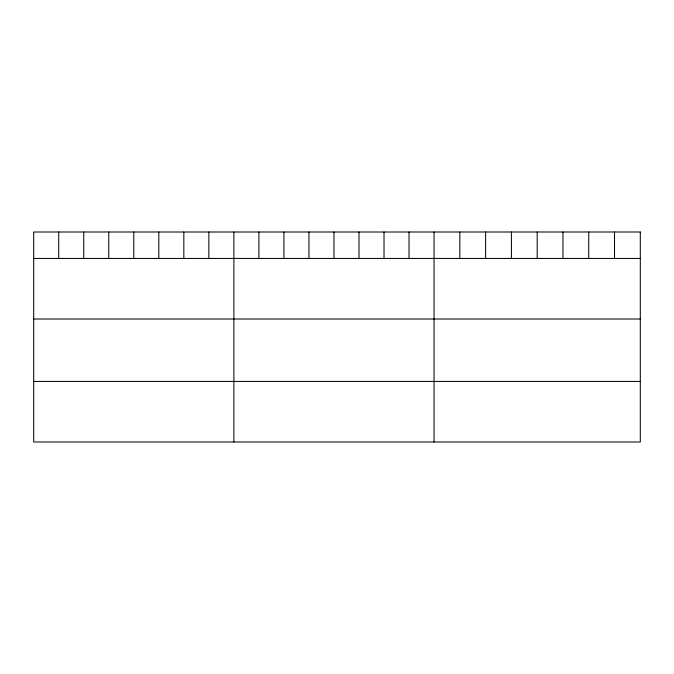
<?xml version="1.0" encoding="UTF-8"?>
<svg xmlns="http://www.w3.org/2000/svg" width="674" height="674" viewBox="0 0 674 674"><rect width="100%" height="100%" fill="white"/><g stroke="black" fill="none" stroke-linecap="round" stroke-linejoin="round"><path stroke-width="1.01" d="M33.7 258.437L640.3 258.437M33.7 319.013L640.3 319.013M33.7 381.425L640.3 381.425M614.519 232.008L614.519 258.437M588.739 232.008L588.739 258.437M562.959 232.008L562.959 258.437M537.178 232.008L537.178 258.437M511.398 232.008L511.398 258.437M485.617 232.008L485.617 258.437M459.837 232.008L459.837 258.437M434.056 232.008L434.056 441.992M409.034 232.008L409.034 258.437M384.012 232.008L384.012 258.437M358.989 232.008L358.989 258.437M333.967 232.008L333.967 258.437M308.945 232.008L308.945 258.437M283.923 232.008L283.923 258.437M258.9 232.008L258.9 258.437M233.878 232.008L233.878 441.992M208.856 232.008L208.856 258.437M183.833 232.008L183.833 258.437M158.811 232.008L158.811 258.437M133.789 232.008L133.789 258.437M108.767 232.008L108.767 258.437M83.745 232.008L83.745 258.437M58.722 232.008L58.722 258.437M640.3 232.008L33.7 232.008L33.7 441.992L640.3 441.992L640.3 232.008"/></g></svg>
